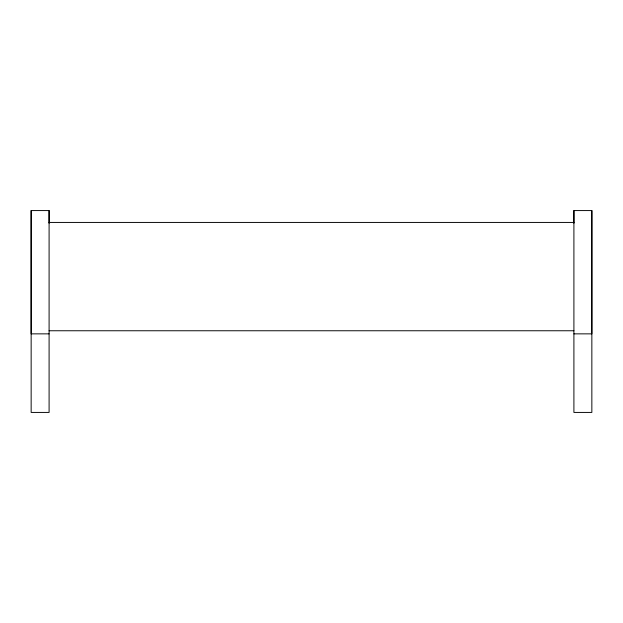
<?xml version="1.0" encoding="UTF-8"?>
<svg xmlns="http://www.w3.org/2000/svg" width="623" height="623" viewBox="0 0 623 623"><rect width="100%" height="100%" fill="white"/><g stroke="black" fill="none" stroke-linecap="round" stroke-linejoin="round"><path stroke-width="0.93" d="M31.15 210.574L31.15 412.426L49.092 412.426L49.092 210.574L31.15 210.574L31.15 333.858L49.092 333.858M49.092 223.198L49.092 210.574M573.908 223.198L573.908 210.574L591.85 210.574L591.85 412.426L573.908 412.426L573.908 210.574M591.85 210.574L591.85 333.858L573.908 333.858M49.092 222.434L573.908 222.434M49.092 330.758L573.908 330.758"/></g></svg>
